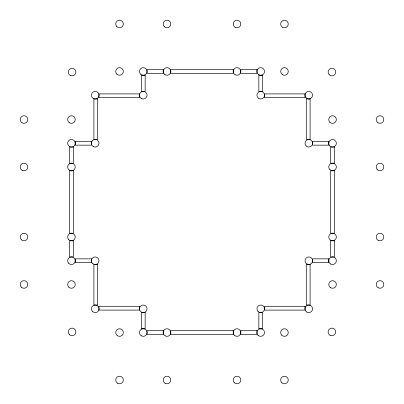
<?xml version="1.0" encoding="UTF-8"?>
<svg xmlns="http://www.w3.org/2000/svg" width="404" height="404" viewBox="0 0 404 404"><rect width="100%" height="100%" fill="white"/><g stroke="black" fill="none" stroke-linecap="round" stroke-linejoin="round"><path stroke-width="0.61" d="M163.196 69.554L147.061 69.554L147.061 73.351L163.196 73.351L163.196 69.554M233.214 69.554L170.786 69.554L170.786 73.351L233.214 73.351L233.214 69.554M256.939 69.554L240.804 69.554L240.804 73.351L256.939 73.351L256.939 69.554M145.162 75.25L141.365 75.25L141.365 91.385L145.162 91.385L145.162 75.25M262.635 75.25L258.838 75.25L258.838 91.385L262.635 91.385L262.635 75.25M139.466 93.905L98.98 93.905L98.98 97.702L139.466 97.702L139.466 93.905M305.02 93.905L264.534 93.905L264.534 97.702L305.02 97.702L305.02 93.905M97.702 98.98L93.905 98.98L93.905 139.466L97.702 139.466L97.702 98.98M310.095 98.98L306.298 98.98L306.298 139.466L310.095 139.466L310.095 98.98M91.385 141.365L75.25 141.365L75.25 145.162L91.385 145.162L91.385 141.365M328.75 141.365L312.615 141.365L312.615 145.162L328.75 145.162L328.75 141.365M73.351 147.061L69.554 147.061L69.554 163.196L73.351 163.196L73.351 147.061M334.446 147.061L330.649 147.061L330.649 163.196L334.446 163.196L334.446 147.061M73.351 170.786L69.554 170.786L69.554 233.214L73.351 233.214L73.351 170.786M334.446 170.786L330.649 170.786L330.649 233.214L334.446 233.214L334.446 170.786M73.351 240.804L69.554 240.804L69.554 256.939L73.351 256.939L73.351 240.804M334.446 240.804L330.649 240.804L330.649 256.939L334.446 256.939L334.446 240.804M91.385 258.838L75.25 258.838L75.25 262.635L91.385 262.635L91.385 258.838M328.75 258.838L312.615 258.838L312.615 262.635L328.75 262.635L328.75 258.838M97.702 264.534L93.905 264.534L93.905 305.02L97.702 305.02L97.702 264.534M310.095 264.534L306.298 264.534L306.298 305.02L310.095 305.02L310.095 264.534M139.466 306.298L98.98 306.298L98.98 310.095L139.466 310.095L139.466 306.298M305.02 306.298L264.534 306.298L264.534 310.095L305.02 310.095L305.02 306.298M145.162 312.615L141.365 312.615L141.365 328.75L145.162 328.75L145.162 312.615M262.635 312.615L258.838 312.615L258.838 328.75L262.635 328.75L262.635 312.615M163.196 330.649L147.061 330.649L147.061 334.446L163.196 334.446L163.196 330.649M233.214 330.649L170.786 330.649L170.786 334.446L233.214 334.446L233.214 330.649M256.939 330.649L240.804 330.649L240.804 334.446L256.939 334.446L256.939 330.649M22.099 122.821A3.798 3.798 0 0 0 27.795 119.533A3.798 3.798 0 0 0 22.099 116.246A3.798 3.798 0 0 0 22.099 122.821M69.554 170.281A3.798 3.798 0 0 0 75.25 166.993A3.798 3.798 0 0 0 69.554 163.706A3.798 3.798 0 0 0 69.554 170.281M69.554 146.551A3.798 3.798 0 0 0 75.25 143.263A3.798 3.798 0 0 0 69.554 139.976A3.798 3.798 0 0 0 69.554 146.551M69.554 122.821A3.798 3.798 0 0 0 75.25 119.533A3.798 3.798 0 0 0 69.554 116.246A3.798 3.798 0 0 0 69.554 122.821M93.284 146.551A3.798 3.798 0 0 0 98.98 143.263A3.798 3.798 0 0 0 93.284 139.976A3.798 3.798 0 0 0 93.284 146.551M22.099 170.281A3.798 3.798 0 0 0 27.795 166.993A3.798 3.798 0 0 0 22.099 163.706A3.798 3.798 0 0 0 22.099 170.281M117.635 383.29A3.798 3.798 0 0 0 123.331 380.002A3.798 3.798 0 0 0 117.635 376.715A3.798 3.798 0 0 0 117.635 383.29M165.095 335.835A3.798 3.798 0 0 0 170.786 332.548A3.798 3.798 0 0 0 165.095 329.26A3.798 3.798 0 0 0 165.095 335.835M141.365 335.835A3.798 3.798 0 0 0 147.061 332.548A3.798 3.798 0 0 0 141.365 329.26A3.798 3.798 0 0 0 141.365 335.835M117.635 335.835A3.798 3.798 0 0 0 123.331 332.548A3.798 3.798 0 0 0 117.635 329.26A3.798 3.798 0 0 0 117.635 335.835M141.365 312.105A3.798 3.798 0 0 0 147.061 308.818A3.798 3.798 0 0 0 141.365 305.53A3.798 3.798 0 0 0 141.365 312.105M165.095 383.29A3.798 3.798 0 0 0 170.786 380.002A3.798 3.798 0 0 0 165.095 376.715A3.798 3.798 0 0 0 165.095 383.29M21.311 287.153A3.798 3.798 0 0 0 27.664 285.446A3.798 3.798 0 0 0 23.013 280.8A3.798 3.798 0 0 0 21.311 287.153M68.771 239.693A3.798 3.798 0 0 0 75.124 237.991A3.798 3.798 0 0 0 70.473 233.34A3.798 3.798 0 0 0 68.771 239.693M68.771 263.423A3.798 3.798 0 0 0 75.124 261.721A3.798 3.798 0 0 0 70.473 257.07A3.798 3.798 0 0 0 68.771 263.423M68.771 287.153A3.798 3.798 0 0 0 75.124 285.446A3.798 3.798 0 0 0 70.473 280.8A3.798 3.798 0 0 0 68.771 287.153M92.496 263.423A3.798 3.798 0 0 0 98.849 261.721A3.798 3.798 0 0 0 94.203 257.07A3.798 3.798 0 0 0 92.496 263.423M21.311 239.693A3.798 3.798 0 0 0 27.664 237.991A3.798 3.798 0 0 0 23.013 233.34A3.798 3.798 0 0 0 21.311 239.693M378.104 287.754A3.798 3.798 0 0 0 383.8 284.466A3.798 3.798 0 0 0 378.104 281.179A3.798 3.798 0 0 0 378.104 287.754M330.649 240.294A3.798 3.798 0 0 0 336.34 237.007A3.798 3.798 0 0 0 330.649 233.719A3.798 3.798 0 0 0 330.649 240.294M330.649 264.024A3.798 3.798 0 0 0 336.34 260.737A3.798 3.798 0 0 0 330.649 257.449A3.798 3.798 0 0 0 330.649 264.024M330.649 287.754A3.798 3.798 0 0 0 336.34 284.466A3.798 3.798 0 0 0 330.649 281.179A3.798 3.798 0 0 0 330.649 287.754M306.919 264.024A3.798 3.798 0 0 0 312.615 260.737A3.798 3.798 0 0 0 306.919 257.449A3.798 3.798 0 0 0 306.919 264.024M378.104 240.294A3.798 3.798 0 0 0 383.8 237.007A3.798 3.798 0 0 0 378.104 233.719A3.798 3.798 0 0 0 378.104 240.294M141.365 98.47A3.798 3.798 0 0 0 147.061 95.182A3.798 3.798 0 0 0 141.365 91.895A3.798 3.798 0 0 0 141.365 98.47M282.568 27.285A3.798 3.798 0 0 0 288.264 23.998A3.798 3.798 0 0 0 282.568 20.71A3.798 3.798 0 0 0 282.568 27.285M235.108 74.74A3.798 3.798 0 0 0 240.804 71.452A3.798 3.798 0 0 0 235.108 68.165A3.798 3.798 0 0 0 235.108 74.74M258.838 74.74A3.798 3.798 0 0 0 264.534 71.452A3.798 3.798 0 0 0 258.838 68.165A3.798 3.798 0 0 0 258.838 74.74M282.568 74.74A3.798 3.798 0 0 0 288.264 71.452A3.798 3.798 0 0 0 282.568 68.165A3.798 3.798 0 0 0 282.568 74.74M258.838 98.47A3.798 3.798 0 0 0 264.534 95.182A3.798 3.798 0 0 0 258.838 91.895A3.798 3.798 0 0 0 258.838 98.47M235.108 27.285A3.798 3.798 0 0 0 240.804 23.998A3.798 3.798 0 0 0 235.108 20.71A3.798 3.798 0 0 0 235.108 27.285M116.847 26.679A3.798 3.798 0 0 0 123.2 24.977A3.798 3.798 0 0 0 118.554 20.331A3.798 3.798 0 0 0 116.847 26.679M164.307 74.139A3.798 3.798 0 0 0 170.66 72.437A3.798 3.798 0 0 0 166.009 67.786A3.798 3.798 0 0 0 164.307 74.139M140.577 74.139A3.798 3.798 0 0 0 146.93 72.437A3.798 3.798 0 0 0 142.279 67.786A3.798 3.798 0 0 0 140.577 74.139M116.847 74.139A3.798 3.798 0 0 0 123.2 72.437A3.798 3.798 0 0 0 118.554 67.786A3.798 3.798 0 0 0 116.847 74.139M164.307 26.679A3.798 3.798 0 0 0 170.66 24.977A3.798 3.798 0 0 0 166.009 20.331A3.798 3.798 0 0 0 164.307 26.679M377.321 122.22A3.798 3.798 0 0 0 383.669 120.518A3.798 3.798 0 0 0 379.023 115.867A3.798 3.798 0 0 0 377.321 122.22M329.861 169.675A3.798 3.798 0 0 0 336.214 167.973A3.798 3.798 0 0 0 331.563 163.322A3.798 3.798 0 0 0 329.861 169.675M329.861 145.945A3.798 3.798 0 0 0 336.214 144.243A3.798 3.798 0 0 0 331.563 139.597A3.798 3.798 0 0 0 329.861 145.945M329.861 122.22A3.798 3.798 0 0 0 336.214 120.518A3.798 3.798 0 0 0 331.563 115.867A3.798 3.798 0 0 0 329.861 122.22M306.131 145.945A3.798 3.798 0 0 0 312.484 144.243A3.798 3.798 0 0 0 307.833 139.597A3.798 3.798 0 0 0 306.131 145.945M377.321 169.675A3.798 3.798 0 0 0 383.669 167.973A3.798 3.798 0 0 0 379.023 163.322A3.798 3.798 0 0 0 377.321 169.675M69.392 334.608A3.798 3.798 0 0 0 75.745 332.906A3.798 3.798 0 0 0 71.094 328.255A3.798 3.798 0 0 0 69.392 334.608M330.028 335.214A3.798 3.798 0 0 0 335.719 331.921A3.798 3.798 0 0 0 330.028 328.634A3.798 3.798 0 0 0 330.028 335.214M329.24 74.76A3.798 3.798 0 0 0 335.593 73.058A3.798 3.798 0 0 0 330.942 68.407A3.798 3.798 0 0 0 329.24 74.76M70.18 75.366A3.798 3.798 0 0 0 75.871 72.079A3.798 3.798 0 0 0 70.18 68.786A3.798 3.798 0 0 0 70.18 75.366M281.78 382.689A3.798 3.798 0 0 0 288.133 380.987A3.798 3.798 0 0 0 283.482 376.336A3.798 3.798 0 0 0 281.78 382.689M234.325 335.229A3.798 3.798 0 0 0 240.678 333.527A3.798 3.798 0 0 0 236.027 328.876A3.798 3.798 0 0 0 234.325 335.229M258.055 335.229A3.798 3.798 0 0 0 264.403 333.527A3.798 3.798 0 0 0 259.757 328.876A3.798 3.798 0 0 0 258.055 335.229M281.78 335.229A3.798 3.798 0 0 0 288.133 333.527A3.798 3.798 0 0 0 283.482 328.876A3.798 3.798 0 0 0 281.78 335.229M258.055 311.504A3.798 3.798 0 0 0 264.403 309.797A3.798 3.798 0 0 0 259.757 305.151A3.798 3.798 0 0 0 258.055 311.504M234.325 382.689A3.798 3.798 0 0 0 240.678 380.987A3.798 3.798 0 0 0 236.027 376.336A3.798 3.798 0 0 0 234.325 382.689M306.868 312.105A3.798 3.798 0 0 0 312.56 308.818A3.798 3.798 0 0 0 306.868 305.53A3.798 3.798 0 0 0 306.868 312.105M93.339 98.47A3.798 3.798 0 0 0 99.031 95.182A3.798 3.798 0 0 0 93.339 91.895A3.798 3.798 0 0 0 93.339 98.47M306.081 97.869A3.798 3.798 0 0 0 312.433 96.167A3.798 3.798 0 0 0 307.782 91.516A3.798 3.798 0 0 0 306.081 97.869M92.551 311.504A3.798 3.798 0 0 0 98.904 309.797A3.798 3.798 0 0 0 94.253 305.151A3.798 3.798 0 0 0 92.551 311.504"/></g></svg>
